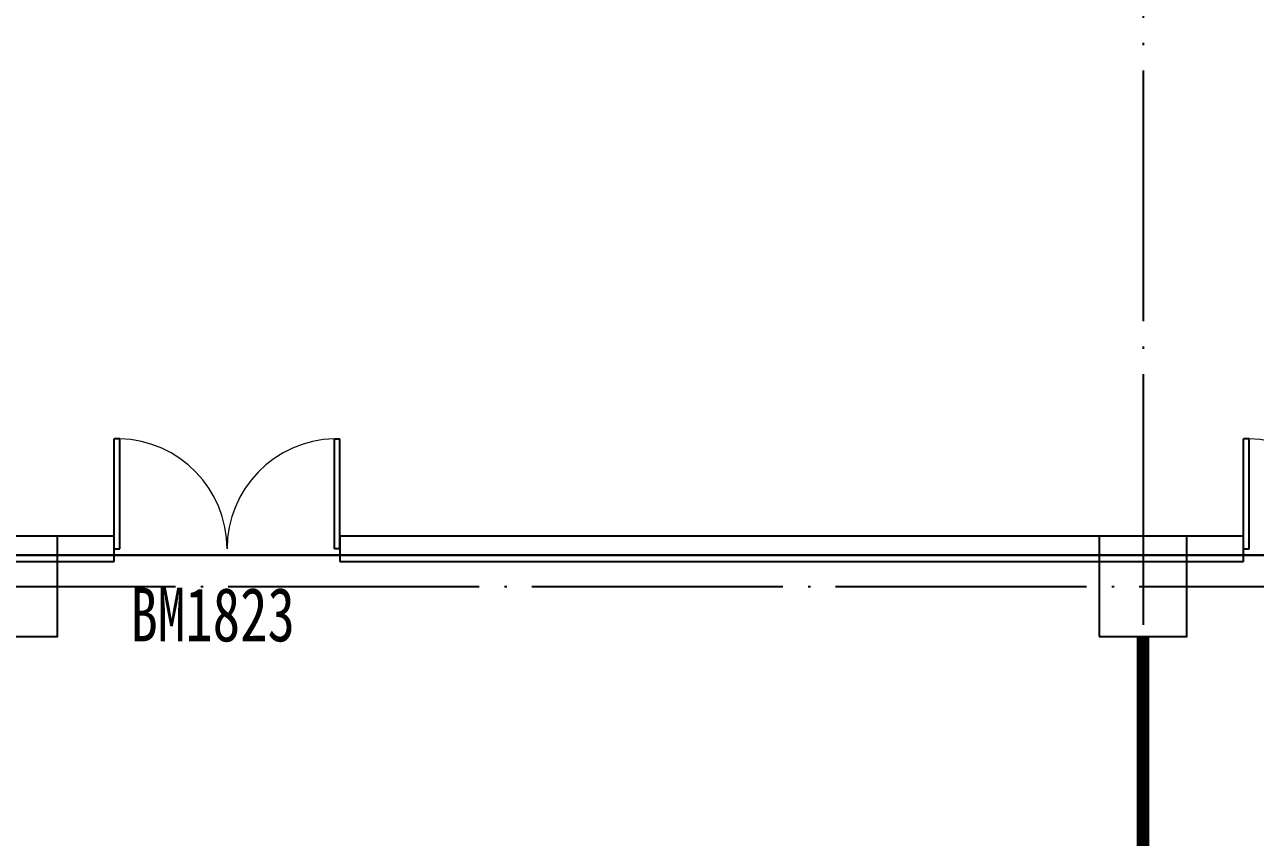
# Model space of a CAD drawing. Extents: x -233336 to 840473, y -28113 to 330904.
# Drawn here: x 785470 to 795279, y 92191 to 98670 of the extents above; entities that cross this region are included whole.
import ezdxf
from ezdxf.xclip import XClip

# ---------------------------------------------------------------- set-up
doc = ezdxf.new("R2010")
doc.units = 0
doc.header["$LTSCALE"] = 1000
doc.header["$XCLIPFRAME"] = 2
doc.linetypes.add('104-14# 核心筒$0$DOTE', pattern=[2.4200000000000004, 2, -0.2, 0.02, -0.2])
doc.linetypes.add('X-104 14#平面$0$DASH', pattern=[0.35, 0.25, -0.1])
doc.layers.get('0').update_dxf_attribs({"linetype": 'CONTINUOUS'})
for name, color, linetype in [('104-14# 核心筒$0$A_AXIS-轴线', 8, '104-14# 核心筒$0$DOTE'), ('104-14# 核心筒$0$A_STR-砼柱', 8, 'CONTINUOUS'), ('X-104 14#平面$0$02-TEXT_门窗', 9, 'CONTINUOUS'), ('X-104 14#平面$0$A-C_门', 8, 'CONTINUOUS'), ('X-104 14#平面$0$A_STR-砌块墙', 7, 'CONTINUOUS'), ('X-104 14#平面$0$挡烟垂壁', 5, 'CONTINUOUS')]:
    doc.layers.add(name, color=color, linetype=linetype)
doc.layers.add('X-104 14#平面$0$000套内', color=8, linetype='CONTINUOUS', lineweight=30)
doc.styles.add('X-104 14#平面$0$_TCH_WINDOW', font='STXIHEI.TTF', dxfattribs={"width": 0.75, "height": 3.5})

# ---------------------------------------------------------------- blocks, each defined once
blk = doc.blocks.new('_FZHK')
blk.add_lwpolyline([(-0.5, -0.5), (0.5, -0.5), (0.5, 0.5), (-0.5, 0.5)], close=True)
blk = doc.blocks.new('104-14# 核心筒')
at = {"layer": '104-14# 核心筒$0$A_AXIS-轴线'}
for p, q in [((104400, 139633.6034567634), (104400, 80554.87603027455)), ((-9370.123865286841, 96800), (120259.9219097959, 96800))]:
    blk.add_line(p, q, dxfattribs=at)
at = {"layer": '104-14# 核心筒$0$A_STR-砼柱', "xscale": 700, "yscale": 800, "zscale": 800}
for p in [(95399.99999999996, 96800.00000000004), (104400, 96800.00000000004)]:
    blk.add_blockref('_FZHK', p, dxfattribs=at)
blk = doc.blocks.new('X-104 14#平面$0$$DorLib2D$00000002')
for p, q in [((-0.5, -5.684341886080802e-17), (-0.5000000000000007, 0.4875)), ((-0.4750000000000007, 0.4875), (-0.5000000000000007, 0.4875)), ((-0.475, -2.842170943040401e-17), (-0.4750000000000007, 0.4875)), ((0.475, -2.842170943040401e-17), (0.4750000000000007, 0.4875)), ((0.4750000000000007, 0.4875), (0.5000000000000007, 0.4875)), ((0.5, -5.684341886080802e-17), (0.5000000000000007, 0.4875)), ((-0.5, -5.684341886080802e-17), (-0.475, -2.842170943040401e-17)), ((0.5, -5.684341886080802e-17), (0.475, -2.842170943040401e-17))]:
    blk.add_line(p, q)
at = {"lineweight": 13}
for centre, start, end in [((-0.4875, -4.263256414560601e-17), 0, 88.53071641864632), ((0.4875, -4.263256414560601e-17), 91.4692835813537, 180)]:
    blk.add_arc(centre, 0.4875, start, end, dxfattribs=at)
blk = doc.blocks.new('X-104 14#平面')
at = {"layer": 'X-104 14#平面$0$000套内'}
blk.add_lwpolyline([(108986.5023581144, 84823.68012670257), (83829.7491599178, 86604.03653709398), (77399.99999999997, 86272.16883275121), (77399.99999999997, 110450), (86700.00000000009, 110449.9999999999), (86700.00000000007, 109199.9999990159), (86650.00000000007, 109199.9999990159), (86650.00000000006, 107299.9999999959), (84300.00000000006, 107299.999999996), (84300.00000000006, 96899.99999999999), (92649.99999999991, 96899.99999999985), (92649.99999999999, 97049.99999999994), (109900.0000000002, 97049.99999999965)], dxfattribs=at)
at = {"layer": 'X-104 14#平面$0$A_STR-砌块墙'}
for p, q in [((96200.00000000114, 97199.99999999981), (95050.00000000262, 97199.99999999984)), ((96200.00000000114, 96999.99999999991), (96200.00000000114, 97199.99999999981)), ((105200.0000000011, 97199.99999999967), (98000.00000000114, 97199.99999999978)), ((98000.00000000114, 97199.99999999978), (98000.00000000114, 96999.99999999987)), ((105200.0000000011, 96999.99999999974), (105200.0000000011, 97199.99999999967)), ((95250.0000000026, 96999.99999999987), (96200.00000000114, 96999.99999999991)), ((98000.00000000114, 96999.99999999987), (105200.0000000011, 96999.99999999974))]:
    blk.add_line(p, q, dxfattribs=at)
at = {"layer": 'X-104 14#平面$0$挡烟垂壁', "linetype": 'X-104 14#平面$0$DASH', "ltscale": 2, "const_width": 100}
blk.add_lwpolyline([(104400, 96400.00000000004), (104400, 89499.99999999999)], dxfattribs=at)
ref = blk.add_blockref('104-14# 核心筒', (0, 0))
XClip(ref).set_block_clipping_path([(-38664.36238214614, -25499.99999999997), (139216.5485069363, 330900)])
at = {"layer": 'X-104 14#平面$0$A-C_门'}
ref = blk.add_blockref('X-104 14#平面$0$$DorLib2D$00000002', (97100.00000000097, 97099.99999999987), dxfattribs=dict(at, xscale=1800, yscale=1800, zscale=200, rotation=359.9999999999989))
ref.add_attrib('A', 'BM1823', (96330.12418122367, 96362.49999863906), dxfattribs={"layer": 'X-104 14#平面$0$02-TEXT_门窗', "height": 428.1386462882095, "style": 'X-104 14#平面$0$_TCH_WINDOW', "width": 0.75})
ref = blk.add_blockref('X-104 14#平面$0$$DorLib2D$00000002', (106100.000000001, 97099.99999999971), dxfattribs=dict(at, xscale=1800, yscale=1800, zscale=200, rotation=359.9999999999989))
ref.add_attrib('A', 'BM1823', (105330.1241812237, 96362.49999863906), dxfattribs={"layer": 'X-104 14#平面$0$02-TEXT_门窗', "height": 428.1386462882095, "style": 'X-104 14#平面$0$_TCH_WINDOW', "width": 0.75})

msp = doc.modelspace()

# ---------------------------------------------------------------- block references
msp.add_blockref('X-104 14#平面', (689983.3886033548, -2608.854815126397))

doc.saveas('drawing.dxf')
